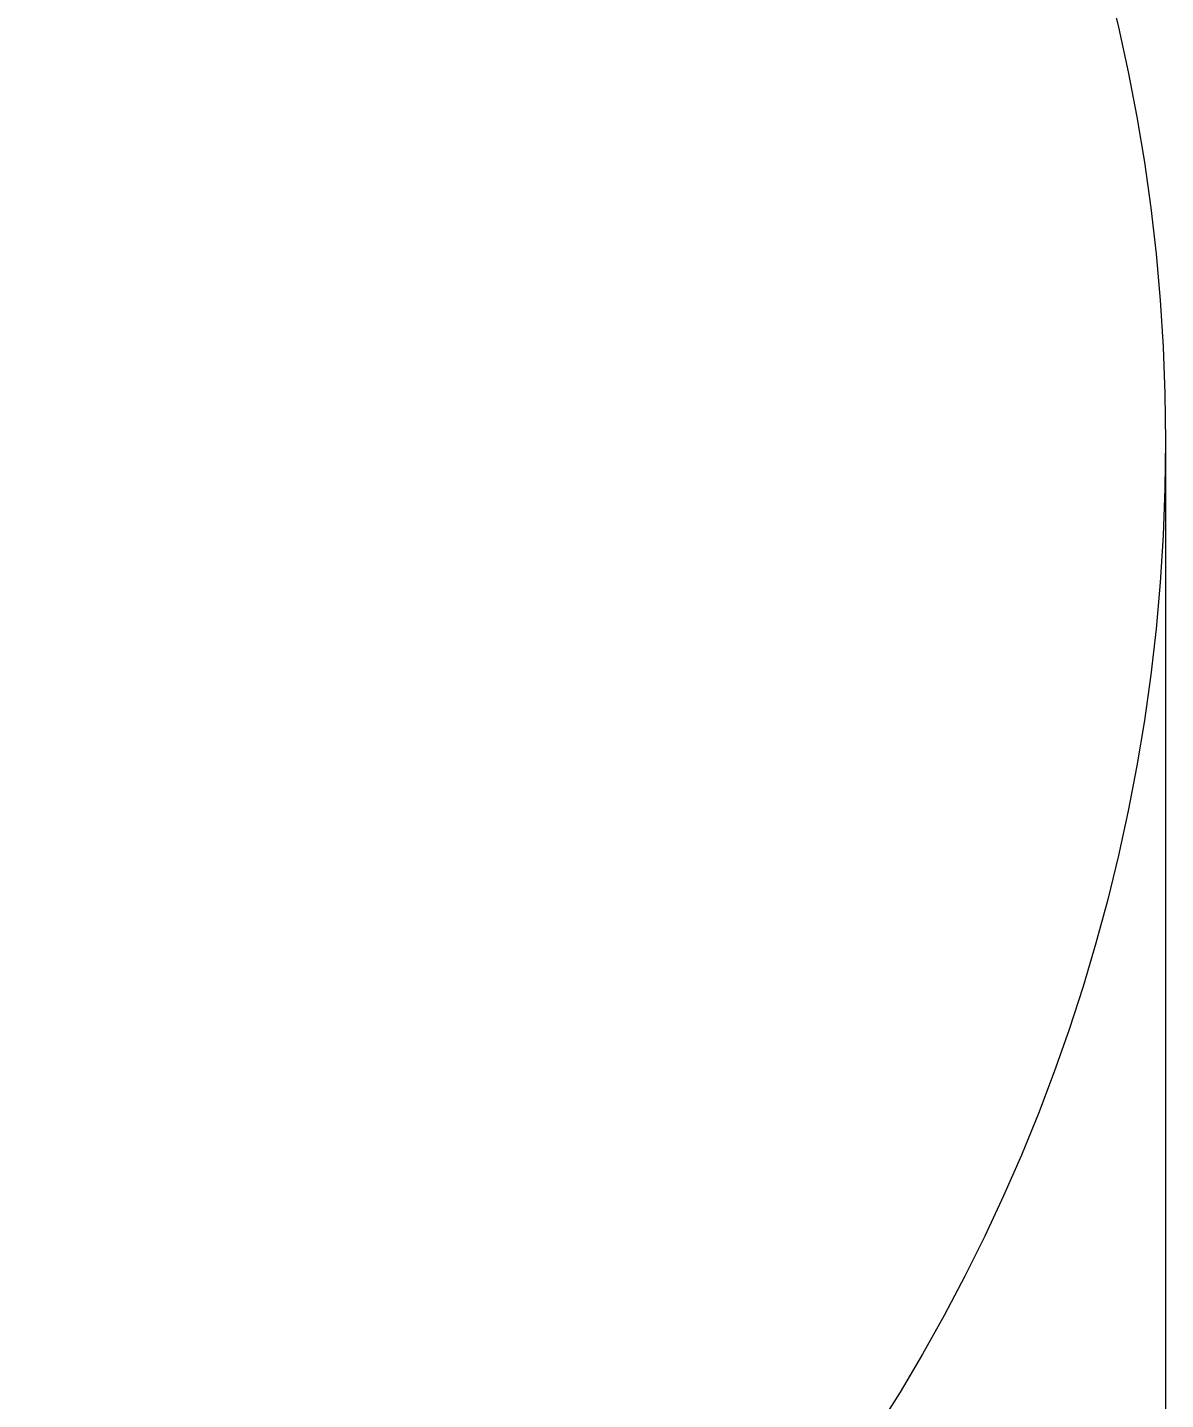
# Model space of a CAD drawing. Header units: millimetres. Extents: x -2254 to 2746, y -2930 to 2748.
# Drawn here: x 1195 to 2746, y -1059 to 812 of the extents above; entities that cross this region are included whole.
import ezdxf

# ---------------------------------------------------------------- set-up
doc = ezdxf.new("R2010")
doc.units = ezdxf.units.MM
doc.layers.add('DIKOM_ЗОНА', color=80, linetype='Continuous')
doc.layers.add('DIKOM_РАЗМЕР_ЗОНА', color=7, linetype='Continuous')
doc.styles.add('style1', font='arialbd.ttf', dxfattribs={"width": 0.8})
doc.dimstyles.new('1-50', dxfattribs={"dimtxt": 300, "dimasz": 200, "dimexe": 100, "dimexo": 0, "dimgap": 100, "dimtad": 1, "dimtxsty": 'style1', "dimcen": 200, "dimclrd": 7, "dimclre": 7, "dimclrt": 7, "dimadec": 1, "dimazin": 2, "dimtfac": 1, "dimtmove": 0, "dimatfit": 2, "dimfxl": 0, "dimlwd": 25, "dimlwe": 18, "dimarcsym": 0})

# ---------------------------------------------------------------- blocks, each defined once
blk = doc.blocks.new('*D1')
at = {"layer": 'Defpoints', "color": 0, "transparency": 16777216}
for p in [(-2253.6, 247.5), (2746.4, 247.5), (2746.4, -2829.6)]:
    blk.add_point(p, dxfattribs=at)
at = {"layer": 'DIKOM_РАЗМЕР_ЗОНА', "color": 7, "lineweight": 18, "transparency": 16777216}
for p, q in [((-2253.6, 247.5), (-2253.6, -2929.6)), ((2746.4, 247.5), (2746.4, -2929.6))]:
    blk.add_line(p, q, dxfattribs=at)
at = {"layer": 'DIKOM_РАЗМЕР_ЗОНА', "color": 7, "lineweight": 25, "transparency": 16777216}
blk.add_line((-2053.6, -2829.6), (2546.4, -2829.6), dxfattribs=at)
at = {"layer": 'DIKOM_РАЗМЕР_ЗОНА', "color": 7, "transparency": 16777216}
for points in [[(-2053.6, -2796.3), (-2053.6, -2863), (-2253.6, -2829.6)], [(2546.4, -2796.3), (2546.4, -2863), (2746.4, -2829.6)]]:
    blk.add_solid(points, dxfattribs=at)
at = {"layer": 'DIKOM_РАЗМЕР_ЗОНА', "color": 7, "transparency": 16777216, "insert": (256.8, -2568.1), "char_height": 300, "attachment_point": 5, "style": 'style1'}
blk.add_mtext('{\\fArial|b0|i0|c204|p34;%%C5000}', dxfattribs=at)

msp = doc.modelspace()

# ---------------------------------------------------------------- linework, layer by layer
at = {"layer": 'DIKOM_ЗОНА', "color": 3, "lineweight": 15}
msp.add_circle((246.358, 247.542), 2500, dxfattribs=at)

# ---------------------------------------------------------------- dimensions: what is measured, and where the dimension line sits
at = {"layer": 'DIKOM_РАЗМЕР_ЗОНА'}
dim = msp.add_linear_dim(base=(2746.358, -2829.645), p1=(-2253.642, 247.542), p2=(2746.358, 247.542), text='{\\fArial|b0|i0|c204|p34;%%C5000}', dimstyle='1-50', dxfattribs=at)
dim.commit()
dim.dimension.update_dxf_attribs({"geometry": '*D1', "text_midpoint": (256.79, -2829.645), "dimtype": 160})

doc.saveas('drawing.dxf')
